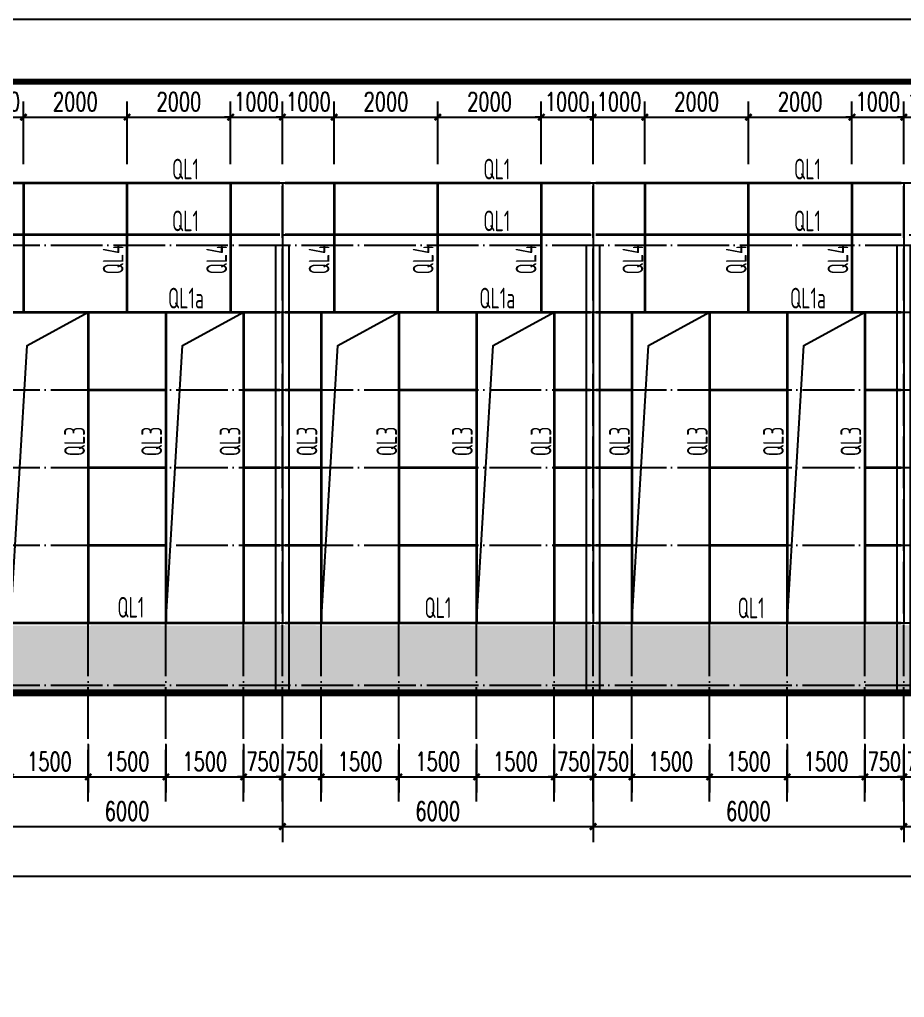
# Model space of a CAD drawing. Extents: x 14207793 to 14719554, y -1675802 to -1228715.
# Drawn here: x 14242298 to 14259388, y -1495380 to -1476490 of the extents above; entities that cross this region are included whole.
import ezdxf

# ---------------------------------------------------------------- set-up
doc = ezdxf.new("R2010")
doc.units = 0
doc.header["$LTSCALE"] = 500
doc.header["$MEASUREMENT"] = 0
doc.linetypes.add('DOTE', pattern=[2.42, 2, -0.2, 0.02, -0.2])
doc.layers.get('0').update_dxf_attribs({"linetype": 'CONTINUOUS'})
doc.layers.get('DEFPOINTS').update_dxf_attribs({"color": 140, "linetype": 'CONTINUOUS'})
for name, color, linetype in [('AXIS', 3, 'CONTINUOUS'), ('DOTE', 8, 'DOTE'), ('LAYER1', 150, 'CONTINUOUS'), ('PUB_DIM', 3, 'CONTINUOUS'), ('PUB_TITLE', 4, 'CONTINUOUS')]:
    doc.layers.add(name, color=color, linetype=linetype)
doc.styles.add('_TCH_DIM_T3', font='SIMPLEX', dxfattribs={"width": 0.705882, "bigfont": 'GBCBIG'})
doc.styles.add('TSSD_REIN', font='Tssdeng.shx', dxfattribs={"width": 0.65, "bigfont": 'hztxt.shx'})
doc.dimstyles.new('_TCH_ARCH&&120', dxfattribs={"dimtxt": 357, "dimasz": 120, "dimexe": 300, "dimexo": 360, "dimgap": 120, "dimtad": 1, "dimdec": 0, "dimzin": 0, "dimdsep": 46, "dimtxsty": '_TCH_DIM_T3', "dimblk": 'ARCHTICK', "dimcen": 0.09, "dimclrt": 7, "dimazin": 2, "dimtfac": 1, "dimtdec": 0, "dimtix": 1, "dimtmove": 2, "dimatfit": 3, "dimfxl": 0, "dimtolj": 1, "dimtzin": 0, "dimarcsym": 0})

# ---------------------------------------------------------------- blocks, each defined once
blk = doc.blocks.new('_ArchTick')
at = {"color": 0, "linetype": 'ByBlock', "const_width": 0.4}
blk.add_lwpolyline([(-0.5, -0.5), (0.5, 0.5)], dxfattribs=at)
blk = doc.blocks.new('*D222')
at = {"layer": 'AXIS', "color": 0, "lineweight": -2}
for p, q in [((14241375, -1491160), (14241375, -1492380)), ((14247375, -1491160), (14247375, -1492380)), ((14241375, -1492080), (14247375, -1492080))]:
    blk.add_line(p, q, dxfattribs=at)
at = {"layer": 'DEFPOINTS', "color": 0}
for p in [(14241375, -1490800), (14247375, -1490800), (14247375, -1492080)]:
    blk.add_point(p, dxfattribs=at)
at = {"layer": 'AXIS', "color": 0, "lineweight": -2, "xscale": 120, "yscale": 120, "zscale": 120, "rotation": 180}
blk.add_blockref('_ArchTick', (14241375, -1492080), dxfattribs=at)
at = {"layer": 'AXIS', "color": 0, "lineweight": -2, "xscale": 120, "yscale": 120, "zscale": 120}
blk.add_blockref('_ArchTick', (14247375, -1492080), dxfattribs=at)
at = {"layer": 'AXIS', "color": 7, "insert": (14244375, -1491782), "char_height": 357, "attachment_point": 5, "style": '_TCH_DIM_T3'}
blk.add_mtext('\\A1;6000', dxfattribs=at)
blk = doc.blocks.new('*D223')
at = {"layer": 'AXIS', "color": 0, "lineweight": -2}
for p, q in [((14247375, -1491160), (14247375, -1492380)), ((14253375, -1491160), (14253375, -1492380)), ((14247375, -1492080), (14253375, -1492080))]:
    blk.add_line(p, q, dxfattribs=at)
at = {"layer": 'DEFPOINTS', "color": 0}
for p in [(14247375, -1490800), (14253375, -1490800), (14253375, -1492080)]:
    blk.add_point(p, dxfattribs=at)
at = {"layer": 'AXIS', "color": 0, "lineweight": -2, "xscale": 120, "yscale": 120, "zscale": 120, "rotation": 180}
blk.add_blockref('_ArchTick', (14247375, -1492080), dxfattribs=at)
at = {"layer": 'AXIS', "color": 0, "lineweight": -2, "xscale": 120, "yscale": 120, "zscale": 120}
blk.add_blockref('_ArchTick', (14253375, -1492080), dxfattribs=at)
at = {"layer": 'AXIS', "color": 7, "insert": (14250375, -1491782), "char_height": 357, "attachment_point": 5, "style": '_TCH_DIM_T3'}
blk.add_mtext('\\A1;6000', dxfattribs=at)
blk = doc.blocks.new('*D224')
at = {"layer": 'AXIS', "color": 0, "lineweight": -2}
for p, q in [((14253375, -1491160), (14253375, -1492380)), ((14259375, -1491160), (14259375, -1492380)), ((14253375, -1492080), (14259375, -1492080))]:
    blk.add_line(p, q, dxfattribs=at)
at = {"layer": 'DEFPOINTS', "color": 0}
for p in [(14253375, -1490800), (14259375, -1490800), (14259375, -1492080)]:
    blk.add_point(p, dxfattribs=at)
at = {"layer": 'AXIS', "color": 0, "lineweight": -2, "xscale": 120, "yscale": 120, "zscale": 120, "rotation": 180}
blk.add_blockref('_ArchTick', (14253375, -1492080), dxfattribs=at)
at = {"layer": 'AXIS', "color": 0, "lineweight": -2, "xscale": 120, "yscale": 120, "zscale": 120}
blk.add_blockref('_ArchTick', (14259375, -1492080), dxfattribs=at)
at = {"layer": 'AXIS', "color": 7, "insert": (14256375, -1491782), "char_height": 357, "attachment_point": 5, "style": '_TCH_DIM_T3'}
blk.add_mtext('\\A1;6000', dxfattribs=at)
blk = doc.blocks.new('*D225')
at = {"layer": 'AXIS', "color": 0, "lineweight": -2}
for p, q in [((14259375, -1491160), (14259375, -1492380)), ((14265375, -1491160), (14265375, -1492380)), ((14259375, -1492080), (14265375, -1492080))]:
    blk.add_line(p, q, dxfattribs=at)
at = {"layer": 'DEFPOINTS', "color": 0}
for p in [(14259375, -1490800), (14265375, -1490800), (14265375, -1492080)]:
    blk.add_point(p, dxfattribs=at)
at = {"layer": 'AXIS', "color": 0, "lineweight": -2, "xscale": 120, "yscale": 120, "zscale": 120, "rotation": 180}
blk.add_blockref('_ArchTick', (14259375, -1492080), dxfattribs=at)
at = {"layer": 'AXIS', "color": 0, "lineweight": -2, "xscale": 120, "yscale": 120, "zscale": 120}
blk.add_blockref('_ArchTick', (14265375, -1492080), dxfattribs=at)
at = {"layer": 'AXIS', "color": 7, "insert": (14262375, -1491782), "char_height": 357, "attachment_point": 5, "style": '_TCH_DIM_T3'}
blk.add_mtext('\\A1;6000', dxfattribs=at)
blk = doc.blocks.new('*D236')
at = {"layer": 'AXIS', "color": 0, "lineweight": -2}
for p, q in [((14217375, -1491907), (14217375, -1493340)), ((14327775, -1491960), (14327775, -1493340)), ((14217375, -1493040), (14327775, -1493040))]:
    blk.add_line(p, q, dxfattribs=at)
at = {"layer": 'DEFPOINTS', "color": 0}
for p in [(14217375, -1491547), (14327775, -1491600), (14327775, -1493040)]:
    blk.add_point(p, dxfattribs=at)
at = {"layer": 'AXIS', "color": 0, "lineweight": -2, "xscale": 120, "yscale": 120, "zscale": 120, "rotation": 180}
blk.add_blockref('_ArchTick', (14217375, -1493040), dxfattribs=at)
at = {"layer": 'AXIS', "color": 0, "lineweight": -2, "xscale": 120, "yscale": 120, "zscale": 120}
blk.add_blockref('_ArchTick', (14327775, -1493040), dxfattribs=at)
at = {"layer": 'AXIS', "color": 7, "insert": (14272575, -1492742), "char_height": 357, "attachment_point": 5, "style": '_TCH_DIM_T3'}
blk.add_mtext('\\A1;110400', dxfattribs=at)
blk = doc.blocks.new('*D256')
at = {"layer": 'AXIS', "color": 0, "lineweight": -2}
for p, q in [((14242125, -1490258), (14242125, -1491421)), ((14243625, -1490491), (14243625, -1491421)), ((14242125, -1491121), (14243625, -1491121))]:
    blk.add_line(p, q, dxfattribs=at)
at = {"layer": 'DEFPOINTS', "color": 0}
for p in [(14242125, -1489898), (14243625, -1490131), (14243625, -1491121)]:
    blk.add_point(p, dxfattribs=at)
at = {"layer": 'AXIS', "color": 0, "lineweight": -2, "xscale": 120, "yscale": 120, "zscale": 120, "rotation": 180}
blk.add_blockref('_ArchTick', (14242125, -1491121), dxfattribs=at)
at = {"layer": 'AXIS', "color": 0, "lineweight": -2, "xscale": 120, "yscale": 120, "zscale": 120}
blk.add_blockref('_ArchTick', (14243625, -1491121), dxfattribs=at)
at = {"layer": 'AXIS', "color": 7, "insert": (14242875, -1490822), "char_height": 357, "attachment_point": 5, "style": '_TCH_DIM_T3'}
blk.add_mtext('\\A1;1500', dxfattribs=at)
blk = doc.blocks.new('*D257')
at = {"layer": 'AXIS', "color": 0, "lineweight": -2}
for p, q in [((14243625, -1490491), (14243625, -1491421)), ((14245125, -1490491), (14245125, -1491421)), ((14243625, -1491121), (14245125, -1491121))]:
    blk.add_line(p, q, dxfattribs=at)
at = {"layer": 'DEFPOINTS', "color": 0}
for p in [(14243625, -1490131), (14245125, -1490131), (14245125, -1491121)]:
    blk.add_point(p, dxfattribs=at)
at = {"layer": 'AXIS', "color": 0, "lineweight": -2, "xscale": 120, "yscale": 120, "zscale": 120, "rotation": 180}
blk.add_blockref('_ArchTick', (14243625, -1491121), dxfattribs=at)
at = {"layer": 'AXIS', "color": 0, "lineweight": -2, "xscale": 120, "yscale": 120, "zscale": 120}
blk.add_blockref('_ArchTick', (14245125, -1491121), dxfattribs=at)
at = {"layer": 'AXIS', "color": 7, "insert": (14244375, -1490822), "char_height": 357, "attachment_point": 5, "style": '_TCH_DIM_T3'}
blk.add_mtext('\\A1;1500', dxfattribs=at)
blk = doc.blocks.new('*D258')
at = {"layer": 'AXIS', "color": 0, "lineweight": -2}
for p, q in [((14245125, -1490491), (14245125, -1491421)), ((14246625, -1490491), (14246625, -1491421)), ((14245125, -1491121), (14246625, -1491121))]:
    blk.add_line(p, q, dxfattribs=at)
at = {"layer": 'DEFPOINTS', "color": 0}
for p in [(14245125, -1490131), (14246625, -1490131), (14246625, -1491121)]:
    blk.add_point(p, dxfattribs=at)
at = {"layer": 'AXIS', "color": 0, "lineweight": -2, "xscale": 120, "yscale": 120, "zscale": 120, "rotation": 180}
blk.add_blockref('_ArchTick', (14245125, -1491121), dxfattribs=at)
at = {"layer": 'AXIS', "color": 0, "lineweight": -2, "xscale": 120, "yscale": 120, "zscale": 120}
blk.add_blockref('_ArchTick', (14246625, -1491121), dxfattribs=at)
at = {"layer": 'AXIS', "color": 7, "insert": (14245875, -1490822), "char_height": 357, "attachment_point": 5, "style": '_TCH_DIM_T3'}
blk.add_mtext('\\A1;1500', dxfattribs=at)
blk = doc.blocks.new('*D259')
at = {"layer": 'AXIS', "color": 0, "lineweight": -2}
for p, q in [((14246625, -1490491), (14246625, -1491421)), ((14247375, -1490491), (14247375, -1491421)), ((14246625, -1491121), (14246505, -1491121)), ((14246625, -1491121), (14247375, -1491121)), ((14247375, -1491121), (14247495, -1491121))]:
    blk.add_line(p, q, dxfattribs=at)
at = {"layer": 'DEFPOINTS', "color": 0}
for p in [(14246625, -1490131), (14247375, -1490131), (14247375, -1491121)]:
    blk.add_point(p, dxfattribs=at)
at = {"layer": 'AXIS', "color": 0, "lineweight": -2, "xscale": 120, "yscale": 120, "zscale": 120}
blk.add_blockref('_ArchTick', (14246625, -1491121), dxfattribs=at)
at = {"layer": 'AXIS', "color": 0, "lineweight": -2, "xscale": 120, "yscale": 120, "zscale": 120, "rotation": 180}
blk.add_blockref('_ArchTick', (14247375, -1491121), dxfattribs=at)
at = {"layer": 'AXIS', "color": 7, "insert": (14247000, -1490822), "char_height": 357, "attachment_point": 5, "style": '_TCH_DIM_T3'}
blk.add_mtext('\\A1;750', dxfattribs=at)
blk = doc.blocks.new('*D260')
at = {"layer": 'AXIS', "color": 0, "lineweight": -2}
for p, q in [((14247375, -1490491), (14247375, -1491421)), ((14248125, -1490491), (14248125, -1491421)), ((14247375, -1491121), (14247255, -1491121)), ((14247375, -1491121), (14248125, -1491121)), ((14248125, -1491121), (14248245, -1491121))]:
    blk.add_line(p, q, dxfattribs=at)
at = {"layer": 'DEFPOINTS', "color": 0}
for p in [(14247375, -1490131), (14248125, -1490131), (14248125, -1491121)]:
    blk.add_point(p, dxfattribs=at)
at = {"layer": 'AXIS', "color": 0, "lineweight": -2, "xscale": 120, "yscale": 120, "zscale": 120}
blk.add_blockref('_ArchTick', (14247375, -1491121), dxfattribs=at)
at = {"layer": 'AXIS', "color": 0, "lineweight": -2, "xscale": 120, "yscale": 120, "zscale": 120, "rotation": 180}
blk.add_blockref('_ArchTick', (14248125, -1491121), dxfattribs=at)
at = {"layer": 'AXIS', "color": 7, "insert": (14247750, -1490822), "char_height": 357, "attachment_point": 5, "style": '_TCH_DIM_T3'}
blk.add_mtext('\\A1;750', dxfattribs=at)
blk = doc.blocks.new('*D261')
at = {"layer": 'AXIS', "color": 0, "lineweight": -2}
for p, q in [((14248125, -1490491), (14248125, -1491421)), ((14249625, -1490491), (14249625, -1491421)), ((14248125, -1491121), (14249625, -1491121))]:
    blk.add_line(p, q, dxfattribs=at)
at = {"layer": 'DEFPOINTS', "color": 0}
for p in [(14248125, -1490131), (14249625, -1490131), (14249625, -1491121)]:
    blk.add_point(p, dxfattribs=at)
at = {"layer": 'AXIS', "color": 0, "lineweight": -2, "xscale": 120, "yscale": 120, "zscale": 120, "rotation": 180}
blk.add_blockref('_ArchTick', (14248125, -1491121), dxfattribs=at)
at = {"layer": 'AXIS', "color": 0, "lineweight": -2, "xscale": 120, "yscale": 120, "zscale": 120}
blk.add_blockref('_ArchTick', (14249625, -1491121), dxfattribs=at)
at = {"layer": 'AXIS', "color": 7, "insert": (14248875, -1490822), "char_height": 357, "attachment_point": 5, "style": '_TCH_DIM_T3'}
blk.add_mtext('\\A1;1500', dxfattribs=at)
blk = doc.blocks.new('*D262')
at = {"layer": 'AXIS', "color": 0, "lineweight": -2}
for p, q in [((14249625, -1490491), (14249625, -1491421)), ((14251125, -1490491), (14251125, -1491421)), ((14249625, -1491121), (14251125, -1491121))]:
    blk.add_line(p, q, dxfattribs=at)
at = {"layer": 'DEFPOINTS', "color": 0}
for p in [(14249625, -1490131), (14251125, -1490131), (14251125, -1491121)]:
    blk.add_point(p, dxfattribs=at)
at = {"layer": 'AXIS', "color": 0, "lineweight": -2, "xscale": 120, "yscale": 120, "zscale": 120, "rotation": 180}
blk.add_blockref('_ArchTick', (14249625, -1491121), dxfattribs=at)
at = {"layer": 'AXIS', "color": 0, "lineweight": -2, "xscale": 120, "yscale": 120, "zscale": 120}
blk.add_blockref('_ArchTick', (14251125, -1491121), dxfattribs=at)
at = {"layer": 'AXIS', "color": 7, "insert": (14250375, -1490822), "char_height": 357, "attachment_point": 5, "style": '_TCH_DIM_T3'}
blk.add_mtext('\\A1;1500', dxfattribs=at)
blk = doc.blocks.new('*D263')
at = {"layer": 'AXIS', "color": 0, "lineweight": -2}
for p, q in [((14251125, -1490491), (14251125, -1491421)), ((14252625, -1490491), (14252625, -1491421)), ((14251125, -1491121), (14252625, -1491121))]:
    blk.add_line(p, q, dxfattribs=at)
at = {"layer": 'DEFPOINTS', "color": 0}
for p in [(14251125, -1490131), (14252625, -1490131), (14252625, -1491121)]:
    blk.add_point(p, dxfattribs=at)
at = {"layer": 'AXIS', "color": 0, "lineweight": -2, "xscale": 120, "yscale": 120, "zscale": 120, "rotation": 180}
blk.add_blockref('_ArchTick', (14251125, -1491121), dxfattribs=at)
at = {"layer": 'AXIS', "color": 0, "lineweight": -2, "xscale": 120, "yscale": 120, "zscale": 120}
blk.add_blockref('_ArchTick', (14252625, -1491121), dxfattribs=at)
at = {"layer": 'AXIS', "color": 7, "insert": (14251875, -1490822), "char_height": 357, "attachment_point": 5, "style": '_TCH_DIM_T3'}
blk.add_mtext('\\A1;1500', dxfattribs=at)
blk = doc.blocks.new('*D264')
at = {"layer": 'AXIS', "color": 0, "lineweight": -2}
for p, q in [((14252625, -1490491), (14252625, -1491421)), ((14253375, -1490491), (14253375, -1491421)), ((14252625, -1491121), (14252505, -1491121)), ((14252625, -1491121), (14253375, -1491121)), ((14253375, -1491121), (14253495, -1491121))]:
    blk.add_line(p, q, dxfattribs=at)
at = {"layer": 'DEFPOINTS', "color": 0}
for p in [(14252625, -1490131), (14253375, -1490131), (14253375, -1491121)]:
    blk.add_point(p, dxfattribs=at)
at = {"layer": 'AXIS', "color": 0, "lineweight": -2, "xscale": 120, "yscale": 120, "zscale": 120}
blk.add_blockref('_ArchTick', (14252625, -1491121), dxfattribs=at)
at = {"layer": 'AXIS', "color": 0, "lineweight": -2, "xscale": 120, "yscale": 120, "zscale": 120, "rotation": 180}
blk.add_blockref('_ArchTick', (14253375, -1491121), dxfattribs=at)
at = {"layer": 'AXIS', "color": 7, "insert": (14253000, -1490822), "char_height": 357, "attachment_point": 5, "style": '_TCH_DIM_T3'}
blk.add_mtext('\\A1;750', dxfattribs=at)
blk = doc.blocks.new('*D265')
at = {"layer": 'AXIS', "color": 0, "lineweight": -2}
for p, q in [((14253375, -1490491), (14253375, -1491421)), ((14254125, -1490491), (14254125, -1491421)), ((14253375, -1491121), (14253255, -1491121)), ((14253375, -1491121), (14254125, -1491121)), ((14254125, -1491121), (14254245, -1491121))]:
    blk.add_line(p, q, dxfattribs=at)
at = {"layer": 'DEFPOINTS', "color": 0}
for p in [(14253375, -1490131), (14254125, -1490131), (14254125, -1491121)]:
    blk.add_point(p, dxfattribs=at)
at = {"layer": 'AXIS', "color": 0, "lineweight": -2, "xscale": 120, "yscale": 120, "zscale": 120}
blk.add_blockref('_ArchTick', (14253375, -1491121), dxfattribs=at)
at = {"layer": 'AXIS', "color": 0, "lineweight": -2, "xscale": 120, "yscale": 120, "zscale": 120, "rotation": 180}
blk.add_blockref('_ArchTick', (14254125, -1491121), dxfattribs=at)
at = {"layer": 'AXIS', "color": 7, "insert": (14253750, -1490822), "char_height": 357, "attachment_point": 5, "style": '_TCH_DIM_T3'}
blk.add_mtext('\\A1;750', dxfattribs=at)
blk = doc.blocks.new('*D266')
at = {"layer": 'AXIS', "color": 0, "lineweight": -2}
for p, q in [((14254125, -1490491), (14254125, -1491421)), ((14255625, -1490491), (14255625, -1491421)), ((14254125, -1491121), (14255625, -1491121))]:
    blk.add_line(p, q, dxfattribs=at)
at = {"layer": 'DEFPOINTS', "color": 0}
for p in [(14254125, -1490131), (14255625, -1490131), (14255625, -1491121)]:
    blk.add_point(p, dxfattribs=at)
at = {"layer": 'AXIS', "color": 0, "lineweight": -2, "xscale": 120, "yscale": 120, "zscale": 120, "rotation": 180}
blk.add_blockref('_ArchTick', (14254125, -1491121), dxfattribs=at)
at = {"layer": 'AXIS', "color": 0, "lineweight": -2, "xscale": 120, "yscale": 120, "zscale": 120}
blk.add_blockref('_ArchTick', (14255625, -1491121), dxfattribs=at)
at = {"layer": 'AXIS', "color": 7, "insert": (14254875, -1490822), "char_height": 357, "attachment_point": 5, "style": '_TCH_DIM_T3'}
blk.add_mtext('\\A1;1500', dxfattribs=at)
blk = doc.blocks.new('*D267')
at = {"layer": 'AXIS', "color": 0, "lineweight": -2}
for p, q in [((14255625, -1490491), (14255625, -1491421)), ((14257125, -1490491), (14257125, -1491421)), ((14255625, -1491121), (14257125, -1491121))]:
    blk.add_line(p, q, dxfattribs=at)
at = {"layer": 'DEFPOINTS', "color": 0}
for p in [(14255625, -1490131), (14257125, -1490131), (14257125, -1491121)]:
    blk.add_point(p, dxfattribs=at)
at = {"layer": 'AXIS', "color": 0, "lineweight": -2, "xscale": 120, "yscale": 120, "zscale": 120, "rotation": 180}
blk.add_blockref('_ArchTick', (14255625, -1491121), dxfattribs=at)
at = {"layer": 'AXIS', "color": 0, "lineweight": -2, "xscale": 120, "yscale": 120, "zscale": 120}
blk.add_blockref('_ArchTick', (14257125, -1491121), dxfattribs=at)
at = {"layer": 'AXIS', "color": 7, "insert": (14256375, -1490822), "char_height": 357, "attachment_point": 5, "style": '_TCH_DIM_T3'}
blk.add_mtext('\\A1;1500', dxfattribs=at)
blk = doc.blocks.new('*D268')
at = {"layer": 'AXIS', "color": 0, "lineweight": -2}
for p, q in [((14257125, -1490491), (14257125, -1491421)), ((14258625, -1490491), (14258625, -1491421)), ((14257125, -1491121), (14258625, -1491121))]:
    blk.add_line(p, q, dxfattribs=at)
at = {"layer": 'DEFPOINTS', "color": 0}
for p in [(14257125, -1490131), (14258625, -1490131), (14258625, -1491121)]:
    blk.add_point(p, dxfattribs=at)
at = {"layer": 'AXIS', "color": 0, "lineweight": -2, "xscale": 120, "yscale": 120, "zscale": 120, "rotation": 180}
blk.add_blockref('_ArchTick', (14257125, -1491121), dxfattribs=at)
at = {"layer": 'AXIS', "color": 0, "lineweight": -2, "xscale": 120, "yscale": 120, "zscale": 120}
blk.add_blockref('_ArchTick', (14258625, -1491121), dxfattribs=at)
at = {"layer": 'AXIS', "color": 7, "insert": (14257875, -1490822), "char_height": 357, "attachment_point": 5, "style": '_TCH_DIM_T3'}
blk.add_mtext('\\A1;1500', dxfattribs=at)
blk = doc.blocks.new('*D269')
at = {"layer": 'AXIS', "color": 0, "lineweight": -2}
for p, q in [((14258625, -1490491), (14258625, -1491421)), ((14259375, -1490491), (14259375, -1491421)), ((14258625, -1491121), (14258505, -1491121)), ((14258625, -1491121), (14259375, -1491121)), ((14259375, -1491121), (14259495, -1491121))]:
    blk.add_line(p, q, dxfattribs=at)
at = {"layer": 'DEFPOINTS', "color": 0}
for p in [(14258625, -1490131), (14259375, -1490131), (14259375, -1491121)]:
    blk.add_point(p, dxfattribs=at)
at = {"layer": 'AXIS', "color": 0, "lineweight": -2, "xscale": 120, "yscale": 120, "zscale": 120}
blk.add_blockref('_ArchTick', (14258625, -1491121), dxfattribs=at)
at = {"layer": 'AXIS', "color": 0, "lineweight": -2, "xscale": 120, "yscale": 120, "zscale": 120, "rotation": 180}
blk.add_blockref('_ArchTick', (14259375, -1491121), dxfattribs=at)
at = {"layer": 'AXIS', "color": 7, "insert": (14259000, -1490822), "char_height": 357, "attachment_point": 5, "style": '_TCH_DIM_T3'}
blk.add_mtext('\\A1;750', dxfattribs=at)
blk = doc.blocks.new('*D270')
at = {"layer": 'AXIS', "color": 0, "lineweight": -2}
for p, q in [((14259375, -1490491), (14259375, -1491421)), ((14260125, -1490491), (14260125, -1491421)), ((14259375, -1491121), (14259255, -1491121)), ((14259375, -1491121), (14260125, -1491121)), ((14260125, -1491121), (14260245, -1491121))]:
    blk.add_line(p, q, dxfattribs=at)
at = {"layer": 'DEFPOINTS', "color": 0}
for p in [(14259375, -1490131), (14260125, -1490131), (14260125, -1491121)]:
    blk.add_point(p, dxfattribs=at)
at = {"layer": 'AXIS', "color": 0, "lineweight": -2, "xscale": 120, "yscale": 120, "zscale": 120}
blk.add_blockref('_ArchTick', (14259375, -1491121), dxfattribs=at)
at = {"layer": 'AXIS', "color": 0, "lineweight": -2, "xscale": 120, "yscale": 120, "zscale": 120, "rotation": 180}
blk.add_blockref('_ArchTick', (14260125, -1491121), dxfattribs=at)
at = {"layer": 'AXIS', "color": 7, "insert": (14259750, -1490822), "char_height": 357, "attachment_point": 5, "style": '_TCH_DIM_T3'}
blk.add_mtext('\\A1;750', dxfattribs=at)
blk = doc.blocks.new('*D879')
at = {"layer": 'DEFPOINTS', "color": 0}
for p in [(14242375, -1478375), (14241375, -1479646), (14242375, -1479646)]:
    blk.add_point(p, dxfattribs=at)
at = {"layer": 'PUB_DIM', "color": 0, "lineweight": -2}
for p, q in [((14241375, -1479286), (14241375, -1478075)), ((14242375, -1479286), (14242375, -1478075)), ((14241375, -1478375), (14241255, -1478375)), ((14241375, -1478375), (14242375, -1478375)), ((14242375, -1478375), (14242495, -1478375))]:
    blk.add_line(p, q, dxfattribs=at)
at = {"layer": 'PUB_DIM', "color": 0, "lineweight": -2, "xscale": 120, "yscale": 120, "zscale": 120}
blk.add_blockref('_ArchTick', (14241375, -1478375), dxfattribs=at)
at = {"layer": 'PUB_DIM', "color": 0, "lineweight": -2, "xscale": 120, "yscale": 120, "zscale": 120, "rotation": 180}
blk.add_blockref('_ArchTick', (14242375, -1478375), dxfattribs=at)
at = {"layer": 'PUB_DIM', "color": 7, "insert": (14241875, -1478076), "char_height": 357, "attachment_point": 5, "style": '_TCH_DIM_T3'}
blk.add_mtext('\\A1;1000', dxfattribs=at)
blk = doc.blocks.new('*D880')
at = {"layer": 'DEFPOINTS', "color": 0}
for p in [(14244375, -1478375), (14242375, -1479646), (14244375, -1479646)]:
    blk.add_point(p, dxfattribs=at)
at = {"layer": 'PUB_DIM', "color": 0, "lineweight": -2}
for p, q in [((14242375, -1479286), (14242375, -1478075)), ((14244375, -1479286), (14244375, -1478075)), ((14242375, -1478375), (14244375, -1478375))]:
    blk.add_line(p, q, dxfattribs=at)
at = {"layer": 'PUB_DIM', "color": 0, "lineweight": -2, "xscale": 120, "yscale": 120, "zscale": 120, "rotation": 180}
blk.add_blockref('_ArchTick', (14242375, -1478375), dxfattribs=at)
at = {"layer": 'PUB_DIM', "color": 0, "lineweight": -2, "xscale": 120, "yscale": 120, "zscale": 120}
blk.add_blockref('_ArchTick', (14244375, -1478375), dxfattribs=at)
at = {"layer": 'PUB_DIM', "color": 7, "insert": (14243375, -1478076), "char_height": 357, "attachment_point": 5, "style": '_TCH_DIM_T3'}
blk.add_mtext('\\A1;2000', dxfattribs=at)
blk = doc.blocks.new('*D881')
at = {"layer": 'DEFPOINTS', "color": 0}
for p in [(14246375, -1478375), (14244375, -1479646), (14246375, -1479646)]:
    blk.add_point(p, dxfattribs=at)
at = {"layer": 'PUB_DIM', "color": 0, "lineweight": -2}
for p, q in [((14244375, -1479286), (14244375, -1478075)), ((14246375, -1479286), (14246375, -1478075)), ((14244375, -1478375), (14246375, -1478375))]:
    blk.add_line(p, q, dxfattribs=at)
at = {"layer": 'PUB_DIM', "color": 0, "lineweight": -2, "xscale": 120, "yscale": 120, "zscale": 120, "rotation": 180}
blk.add_blockref('_ArchTick', (14244375, -1478375), dxfattribs=at)
at = {"layer": 'PUB_DIM', "color": 0, "lineweight": -2, "xscale": 120, "yscale": 120, "zscale": 120}
blk.add_blockref('_ArchTick', (14246375, -1478375), dxfattribs=at)
at = {"layer": 'PUB_DIM', "color": 7, "insert": (14245375, -1478076), "char_height": 357, "attachment_point": 5, "style": '_TCH_DIM_T3'}
blk.add_mtext('\\A1;2000', dxfattribs=at)
blk = doc.blocks.new('*D882')
at = {"layer": 'DEFPOINTS', "color": 0}
for p in [(14247375, -1478375), (14246375, -1479645), (14247375, -1479645)]:
    blk.add_point(p, dxfattribs=at)
at = {"layer": 'PUB_DIM', "color": 0, "lineweight": -2}
for p, q in [((14246375, -1479285), (14246375, -1478075)), ((14247375, -1479285), (14247375, -1478075)), ((14246375, -1478375), (14246255, -1478375)), ((14246375, -1478375), (14247375, -1478375)), ((14247375, -1478375), (14247495, -1478375))]:
    blk.add_line(p, q, dxfattribs=at)
at = {"layer": 'PUB_DIM', "color": 0, "lineweight": -2, "xscale": 120, "yscale": 120, "zscale": 120}
blk.add_blockref('_ArchTick', (14246375, -1478375), dxfattribs=at)
at = {"layer": 'PUB_DIM', "color": 0, "lineweight": -2, "xscale": 120, "yscale": 120, "zscale": 120, "rotation": 180}
blk.add_blockref('_ArchTick', (14247375, -1478375), dxfattribs=at)
at = {"layer": 'PUB_DIM', "color": 7, "insert": (14246875, -1478076), "char_height": 357, "attachment_point": 5, "style": '_TCH_DIM_T3'}
blk.add_mtext('\\A1;1000', dxfattribs=at)
blk = doc.blocks.new('*D883')
at = {"layer": 'DEFPOINTS', "color": 0}
for p in [(14248375, -1478375), (14247375, -1479645), (14248375, -1479645)]:
    blk.add_point(p, dxfattribs=at)
at = {"layer": 'PUB_DIM', "color": 0, "lineweight": -2}
for p, q in [((14247375, -1479285), (14247375, -1478075)), ((14248375, -1479285), (14248375, -1478075)), ((14247375, -1478375), (14247255, -1478375)), ((14247375, -1478375), (14248375, -1478375)), ((14248375, -1478375), (14248495, -1478375))]:
    blk.add_line(p, q, dxfattribs=at)
at = {"layer": 'PUB_DIM', "color": 0, "lineweight": -2, "xscale": 120, "yscale": 120, "zscale": 120}
blk.add_blockref('_ArchTick', (14247375, -1478375), dxfattribs=at)
at = {"layer": 'PUB_DIM', "color": 0, "lineweight": -2, "xscale": 120, "yscale": 120, "zscale": 120, "rotation": 180}
blk.add_blockref('_ArchTick', (14248375, -1478375), dxfattribs=at)
at = {"layer": 'PUB_DIM', "color": 7, "insert": (14247875, -1478076), "char_height": 357, "attachment_point": 5, "style": '_TCH_DIM_T3'}
blk.add_mtext('\\A1;1000', dxfattribs=at)
blk = doc.blocks.new('*D884')
at = {"layer": 'DEFPOINTS', "color": 0}
for p in [(14250375, -1478375), (14248375, -1479646), (14250375, -1479646)]:
    blk.add_point(p, dxfattribs=at)
at = {"layer": 'PUB_DIM', "color": 0, "lineweight": -2}
for p, q in [((14248375, -1479286), (14248375, -1478075)), ((14250375, -1479286), (14250375, -1478075)), ((14248375, -1478375), (14250375, -1478375))]:
    blk.add_line(p, q, dxfattribs=at)
at = {"layer": 'PUB_DIM', "color": 0, "lineweight": -2, "xscale": 120, "yscale": 120, "zscale": 120, "rotation": 180}
blk.add_blockref('_ArchTick', (14248375, -1478375), dxfattribs=at)
at = {"layer": 'PUB_DIM', "color": 0, "lineweight": -2, "xscale": 120, "yscale": 120, "zscale": 120}
blk.add_blockref('_ArchTick', (14250375, -1478375), dxfattribs=at)
at = {"layer": 'PUB_DIM', "color": 7, "insert": (14249375, -1478076), "char_height": 357, "attachment_point": 5, "style": '_TCH_DIM_T3'}
blk.add_mtext('\\A1;2000', dxfattribs=at)
blk = doc.blocks.new('*D885')
at = {"layer": 'DEFPOINTS', "color": 0}
for p in [(14252375, -1478375), (14250375, -1479646), (14252375, -1479646)]:
    blk.add_point(p, dxfattribs=at)
at = {"layer": 'PUB_DIM', "color": 0, "lineweight": -2}
for p, q in [((14250375, -1479286), (14250375, -1478075)), ((14252375, -1479286), (14252375, -1478075)), ((14250375, -1478375), (14252375, -1478375))]:
    blk.add_line(p, q, dxfattribs=at)
at = {"layer": 'PUB_DIM', "color": 0, "lineweight": -2, "xscale": 120, "yscale": 120, "zscale": 120, "rotation": 180}
blk.add_blockref('_ArchTick', (14250375, -1478375), dxfattribs=at)
at = {"layer": 'PUB_DIM', "color": 0, "lineweight": -2, "xscale": 120, "yscale": 120, "zscale": 120}
blk.add_blockref('_ArchTick', (14252375, -1478375), dxfattribs=at)
at = {"layer": 'PUB_DIM', "color": 7, "insert": (14251375, -1478076), "char_height": 357, "attachment_point": 5, "style": '_TCH_DIM_T3'}
blk.add_mtext('\\A1;2000', dxfattribs=at)
blk = doc.blocks.new('*D886')
at = {"layer": 'DEFPOINTS', "color": 0}
for p in [(14253375, -1478375), (14252375, -1479646), (14253375, -1479646)]:
    blk.add_point(p, dxfattribs=at)
at = {"layer": 'PUB_DIM', "color": 0, "lineweight": -2}
for p, q in [((14252375, -1479286), (14252375, -1478075)), ((14253375, -1479286), (14253375, -1478075)), ((14252375, -1478375), (14252255, -1478375)), ((14252375, -1478375), (14253375, -1478375)), ((14253375, -1478375), (14253495, -1478375))]:
    blk.add_line(p, q, dxfattribs=at)
at = {"layer": 'PUB_DIM', "color": 0, "lineweight": -2, "xscale": 120, "yscale": 120, "zscale": 120}
blk.add_blockref('_ArchTick', (14252375, -1478375), dxfattribs=at)
at = {"layer": 'PUB_DIM', "color": 0, "lineweight": -2, "xscale": 120, "yscale": 120, "zscale": 120, "rotation": 180}
blk.add_blockref('_ArchTick', (14253375, -1478375), dxfattribs=at)
at = {"layer": 'PUB_DIM', "color": 7, "insert": (14252875, -1478076), "char_height": 357, "attachment_point": 5, "style": '_TCH_DIM_T3'}
blk.add_mtext('\\A1;1000', dxfattribs=at)
blk = doc.blocks.new('*D887')
at = {"layer": 'DEFPOINTS', "color": 0}
for p in [(14254375, -1478375), (14253375, -1479646), (14254375, -1479646)]:
    blk.add_point(p, dxfattribs=at)
at = {"layer": 'PUB_DIM', "color": 0, "lineweight": -2}
for p, q in [((14253375, -1479286), (14253375, -1478075)), ((14254375, -1479286), (14254375, -1478075)), ((14253375, -1478375), (14253255, -1478375)), ((14253375, -1478375), (14254375, -1478375)), ((14254375, -1478375), (14254495, -1478375))]:
    blk.add_line(p, q, dxfattribs=at)
at = {"layer": 'PUB_DIM', "color": 0, "lineweight": -2, "xscale": 120, "yscale": 120, "zscale": 120}
blk.add_blockref('_ArchTick', (14253375, -1478375), dxfattribs=at)
at = {"layer": 'PUB_DIM', "color": 0, "lineweight": -2, "xscale": 120, "yscale": 120, "zscale": 120, "rotation": 180}
blk.add_blockref('_ArchTick', (14254375, -1478375), dxfattribs=at)
at = {"layer": 'PUB_DIM', "color": 7, "insert": (14253875, -1478076), "char_height": 357, "attachment_point": 5, "style": '_TCH_DIM_T3'}
blk.add_mtext('\\A1;1000', dxfattribs=at)
blk = doc.blocks.new('*D888')
at = {"layer": 'DEFPOINTS', "color": 0}
for p in [(14256375, -1478375), (14254375, -1479646), (14256375, -1479646)]:
    blk.add_point(p, dxfattribs=at)
at = {"layer": 'PUB_DIM', "color": 0, "lineweight": -2}
for p, q in [((14254375, -1479286), (14254375, -1478075)), ((14256375, -1479286), (14256375, -1478075)), ((14254375, -1478375), (14256375, -1478375))]:
    blk.add_line(p, q, dxfattribs=at)
at = {"layer": 'PUB_DIM', "color": 0, "lineweight": -2, "xscale": 120, "yscale": 120, "zscale": 120, "rotation": 180}
blk.add_blockref('_ArchTick', (14254375, -1478375), dxfattribs=at)
at = {"layer": 'PUB_DIM', "color": 0, "lineweight": -2, "xscale": 120, "yscale": 120, "zscale": 120}
blk.add_blockref('_ArchTick', (14256375, -1478375), dxfattribs=at)
at = {"layer": 'PUB_DIM', "color": 7, "insert": (14255375, -1478076), "char_height": 357, "attachment_point": 5, "style": '_TCH_DIM_T3'}
blk.add_mtext('\\A1;2000', dxfattribs=at)
blk = doc.blocks.new('*D889')
at = {"layer": 'DEFPOINTS', "color": 0}
for p in [(14258375, -1478375), (14256375, -1479646), (14258375, -1479646)]:
    blk.add_point(p, dxfattribs=at)
at = {"layer": 'PUB_DIM', "color": 0, "lineweight": -2}
for p, q in [((14256375, -1479286), (14256375, -1478075)), ((14258375, -1479286), (14258375, -1478075)), ((14256375, -1478375), (14258375, -1478375))]:
    blk.add_line(p, q, dxfattribs=at)
at = {"layer": 'PUB_DIM', "color": 0, "lineweight": -2, "xscale": 120, "yscale": 120, "zscale": 120, "rotation": 180}
blk.add_blockref('_ArchTick', (14256375, -1478375), dxfattribs=at)
at = {"layer": 'PUB_DIM', "color": 0, "lineweight": -2, "xscale": 120, "yscale": 120, "zscale": 120}
blk.add_blockref('_ArchTick', (14258375, -1478375), dxfattribs=at)
at = {"layer": 'PUB_DIM', "color": 7, "insert": (14257375, -1478076), "char_height": 357, "attachment_point": 5, "style": '_TCH_DIM_T3'}
blk.add_mtext('\\A1;2000', dxfattribs=at)
blk = doc.blocks.new('*D890')
at = {"layer": 'DEFPOINTS', "color": 0}
for p in [(14259375, -1478375), (14258375, -1479645), (14259375, -1479645)]:
    blk.add_point(p, dxfattribs=at)
at = {"layer": 'PUB_DIM', "color": 0, "lineweight": -2}
for p, q in [((14258375, -1479285), (14258375, -1478075)), ((14259375, -1479285), (14259375, -1478075)), ((14258375, -1478375), (14258255, -1478375)), ((14258375, -1478375), (14259375, -1478375)), ((14259375, -1478375), (14259495, -1478375))]:
    blk.add_line(p, q, dxfattribs=at)
at = {"layer": 'PUB_DIM', "color": 0, "lineweight": -2, "xscale": 120, "yscale": 120, "zscale": 120}
blk.add_blockref('_ArchTick', (14258375, -1478375), dxfattribs=at)
at = {"layer": 'PUB_DIM', "color": 0, "lineweight": -2, "xscale": 120, "yscale": 120, "zscale": 120, "rotation": 180}
blk.add_blockref('_ArchTick', (14259375, -1478375), dxfattribs=at)
at = {"layer": 'PUB_DIM', "color": 7, "insert": (14258875, -1478076), "char_height": 357, "attachment_point": 5, "style": '_TCH_DIM_T3'}
blk.add_mtext('\\A1;1000', dxfattribs=at)
blk = doc.blocks.new('*D891')
at = {"layer": 'DEFPOINTS', "color": 0}
for p in [(14260375, -1478375), (14259375, -1479646), (14260375, -1479646)]:
    blk.add_point(p, dxfattribs=at)
at = {"layer": 'PUB_DIM', "color": 0, "lineweight": -2}
for p, q in [((14259375, -1479286), (14259375, -1478075)), ((14260375, -1479286), (14260375, -1478075)), ((14259375, -1478375), (14259255, -1478375)), ((14259375, -1478375), (14260375, -1478375)), ((14260375, -1478375), (14260495, -1478375))]:
    blk.add_line(p, q, dxfattribs=at)
at = {"layer": 'PUB_DIM', "color": 0, "lineweight": -2, "xscale": 120, "yscale": 120, "zscale": 120}
blk.add_blockref('_ArchTick', (14259375, -1478375), dxfattribs=at)
at = {"layer": 'PUB_DIM', "color": 0, "lineweight": -2, "xscale": 120, "yscale": 120, "zscale": 120, "rotation": 180}
blk.add_blockref('_ArchTick', (14260375, -1478375), dxfattribs=at)
at = {"layer": 'PUB_DIM', "color": 7, "insert": (14259875, -1478076), "char_height": 357, "attachment_point": 5, "style": '_TCH_DIM_T3'}
blk.add_mtext('\\A1;1000', dxfattribs=at)

msp = doc.modelspace()

# ---------------------------------------------------------------- hatches: boundary and pattern name
h = msp.add_hatch()
h.set_pattern_fill('AR-B816', color=146, scale=300)
h.set_pattern_definition([(0, (14098172.5, -1391979.55), (0, 363.9312), []), (90, (14098172.5, -1391979.55), (-363.9312, 363.9312), [363.9312, -363.9312])])
h.paths.add_polyline_path([(14227125.29, -1488145.5), (14225675.29, -1488145.5), (14225675.29, -1488195.5), (14224075.29, -1488195.5), (14222675.29, -1488185.36), (14222675.29, -1488195.5), (14221075.29, -1488195.5), (14219675.29, -1488177.55), (14219675.29, -1488195.5), (14218075.29, -1488195.5), (14217175.29, -1488145.5), (14217175.29, -1489495.5), (14226375.29, -1489495.5), (14226375.29, -1489345.5), (14227125.29, -1489345.5)])
h.paths.add_polyline_path([(14230125.29, -1488145.5), (14228625.29, -1488145.5), (14228625.29, -1489345.5), (14230125.29, -1489345.5)])
h.paths.add_polyline_path([(14266125.29, -1488145.5), (14264675.29, -1488145.5), (14264675.29, -1488195.5), (14263075.29, -1488195.5), (14261675.29, -1488193.04), (14261675.29, -1488195.5), (14260075.29, -1488195.5), (14258675.29, -1488192.75), (14258675.29, -1488195.5), (14257075.29, -1488195.5), (14255675.29, -1488192.38), (14255675.29, -1488195.5), (14254075.29, -1488195.5), (14252675.29, -1488191.9), (14252675.29, -1488195.5), (14251075.29, -1488195.5), (14249675.29, -1488191.24), (14249675.29, -1488195.5), (14248075.29, -1488195.5), (14246675.29, -1488190.3), (14246675.29, -1488195.5), (14245075.29, -1488195.5), (14243675.29, -1488188.8), (14243675.29, -1488195.5), (14242075.29, -1488195.5), (14240675.29, -1488186.1), (14240675.29, -1488195.5), (14239075.29, -1488195.5), (14237675.29, -1488179.77), (14237675.29, -1488195.5), (14236075.29, -1488195.5), (14234625.29, -1488145.5), (14234625.29, -1489345.5), (14235375.29, -1489345.5), (14235375.29, -1489495.5), (14265375.29, -1489495.5), (14265375.29, -1489345.5), (14266125.29, -1489345.5)])
h.paths.add_polyline_path([(14272125.29, -1488145.5), (14270625.29, -1488145.5), (14270625.29, -1489345.5), (14272125.29, -1489345.5)])

# ---------------------------------------------------------------- linework, layer by layer
for p, q in [((14217175.29, -1479645.5), (14327975.29, -1479645.5)), ((14234625.29, -1488145.5), (14266125.29, -1488145.5))]:
    msp.add_line(p, q)
for points in [[(14217175.29, -1489495.5), (14217175.29, -1479645.5), (14319575.29, -1479645.5), (14319575.29, -1489495.5)], [(14247375.29, -1479645.5), (14247375.29, -1488145.5)], [(14253375.29, -1479645.5), (14253375.29, -1488145.5)], [(14259375.29, -1479645.5), (14259375.29, -1488145.5)]]:
    msp.add_lwpolyline(points)
at = {"color": 3, "const_width": 50}
for points in [[(14241425.29, -1479645.5), (14247325.29, -1479645.5)], [(14242375.29, -1479645.5), (14242375.29, -1482145.5)], [(14244375.29, -1479645.5), (14244375.29, -1482145.5)], [(14246375.29, -1479645.5), (14246375.29, -1482145.5)], [(14247425.29, -1479645.5), (14253325.29, -1479645.5)], [(14248375.29, -1479645.5), (14248375.29, -1482145.5)], [(14250375.29, -1479645.5), (14250375.29, -1482145.5)], [(14252375.29, -1479645.5), (14252375.29, -1482145.5)], [(14253425.29, -1479645.5), (14259325.29, -1479645.5)], [(14254375.29, -1479645.5), (14254375.29, -1482145.5)], [(14256375.29, -1479645.5), (14256375.29, -1482145.5)], [(14258375.29, -1479645.5), (14258375.29, -1482145.5)], [(14241425.29, -1480645.5), (14247325.29, -1480645.5)], [(14247425.29, -1480645.5), (14253325.29, -1480645.5)], [(14253425.29, -1480645.5), (14259325.29, -1480645.5)], [(14241425.29, -1482145.5), (14247325.29, -1482145.5)], [(14243625.29, -1482145.5), (14243625.29, -1488145.5)], [(14245125.29, -1482145.5), (14245125.29, -1488145.5)], [(14246625.29, -1482145.5), (14246625.29, -1488145.5)], [(14247425.29, -1482145.5), (14253325.29, -1482145.5)], [(14248125.29, -1482145.5), (14248125.29, -1488145.5)], [(14249625.29, -1482145.5), (14249625.29, -1488145.5)], [(14251125.29, -1482145.5), (14251125.29, -1488145.5)], [(14252625.29, -1482145.5), (14252625.29, -1488145.5)], [(14253425.29, -1482145.5), (14259325.29, -1482145.5)], [(14254125.29, -1482145.5), (14254125.29, -1488145.5)], [(14255625.29, -1482145.5), (14255625.29, -1488145.5)], [(14257125.29, -1482145.5), (14257125.29, -1488145.5)], [(14258625.29, -1482145.5), (14258625.29, -1488145.5)], [(14243625.29, -1483645.5), (14245125.29, -1483645.5)], [(14246625.29, -1483645.5), (14247325.29, -1483645.5)], [(14247425.29, -1483645.5), (14248125.29, -1483645.5)], [(14249625.29, -1483645.5), (14251125.29, -1483645.5)], [(14252625.29, -1483645.5), (14253325.29, -1483645.5)], [(14253425.29, -1483645.5), (14254125.29, -1483645.5)], [(14255625.29, -1483645.5), (14257125.29, -1483645.5)], [(14258625.29, -1483645.5), (14259325.29, -1483645.5)], [(14243625.29, -1485145.5), (14245125.29, -1485145.5)], [(14246625.29, -1485145.5), (14247325.29, -1485145.5)], [(14247425.29, -1485145.5), (14248125.29, -1485145.5)], [(14249625.29, -1485145.5), (14251125.29, -1485145.5)], [(14252625.29, -1485145.5), (14253325.29, -1485145.5)], [(14253425.29, -1485145.5), (14254125.29, -1485145.5)], [(14255625.29, -1485145.5), (14257125.29, -1485145.5)], [(14258625.29, -1485145.5), (14259325.29, -1485145.5)], [(14243625.29, -1486645.5), (14245125.29, -1486645.5)], [(14246625.29, -1486645.5), (14247325.29, -1486645.5)], [(14247425.29, -1486645.5), (14248125.29, -1486645.5)], [(14249625.29, -1486645.5), (14251125.29, -1486645.5)], [(14252625.29, -1486645.5), (14253325.29, -1486645.5)], [(14253425.29, -1486645.5), (14254125.29, -1486645.5)], [(14255625.29, -1486645.5), (14257125.29, -1486645.5)], [(14258625.29, -1486645.5), (14259325.29, -1486645.5)], [(14241425.29, -1488145.5), (14247325.29, -1488145.5)], [(14247425.29, -1488145.5), (14253325.29, -1488145.5)], [(14253425.29, -1488145.5), (14259325.29, -1488145.5)]]:
    msp.add_lwpolyline(points, dxfattribs=at)
for points in [[(14247250.29, -1480845.5), (14247500.29, -1480845.5), (14247500.29, -1489495.5), (14247250.29, -1489495.5)], [(14253250.29, -1480845.5), (14253500.29, -1480845.5), (14253500.29, -1489495.5), (14253250.29, -1489495.5)], [(14259250.29, -1480845.5), (14259500.29, -1480845.5), (14259500.29, -1489495.5), (14259250.29, -1489495.5)]]:
    msp.add_lwpolyline(points, close=True)
at = {"color": 6}
for points in [[(14242125.29, -1488145.5), (14242445.15, -1482785.5), (14243625.29, -1482145.5)], [(14245125.29, -1488145.5), (14245445.15, -1482785.5), (14246625.29, -1482145.5)], [(14248125.29, -1488145.5), (14248445.15, -1482785.5), (14249625.29, -1482145.5)], [(14251125.29, -1488145.5), (14251445.15, -1482785.5), (14252625.29, -1482145.5)], [(14254125.29, -1488145.5), (14254445.15, -1482785.5), (14255625.29, -1482145.5)], [(14257125.29, -1488145.5), (14257445.15, -1482785.5), (14258625.29, -1482145.5)]]:
    msp.add_lwpolyline(points, dxfattribs=at)
at = {"const_width": 130}
msp.add_lwpolyline([(14329907.65, -1489495.5), (14214085.15, -1489495.5)], dxfattribs=at)
at = {"layer": 'DOTE'}
for p, q in [((14216281.78, -1479645.5), (14328335.29, -1479645.5)), ((14242375.29, -1482145.5), (14242375.29, -1479645.5)), ((14244375.29, -1482159.31), (14244375.29, -1479645.5)), ((14246375.29, -1482145.5), (14246375.29, -1479645.5)), ((14247375.29, -1491595.5), (14247375.29, -1479645.5)), ((14248375.29, -1482145.5), (14248375.29, -1479645.5)), ((14250375.29, -1482159.31), (14250375.29, -1479645.5)), ((14252375.29, -1482145.5), (14252375.29, -1479645.5)), ((14253375.29, -1491595.5), (14253375.29, -1479645.5)), ((14254375.29, -1482145.5), (14254375.29, -1479645.5)), ((14256375.29, -1482159.31), (14256375.29, -1479645.5)), ((14258375.29, -1482145.5), (14258375.29, -1479645.5)), ((14259375.29, -1491595.5), (14259375.29, -1479645.5)), ((14215921.78, -1480645.5), (14328338.52, -1480645.5)), ((14216281.78, -1480845.5), (14328335.29, -1480845.5)), ((14216281.78, -1482145.5), (14328335.29, -1482145.5)), ((14216281.78, -1482145.5), (14328335.29, -1482145.5)), ((14243625.29, -1491595.5), (14243625.29, -1482145.5)), ((14245125.29, -1491595.5), (14245125.29, -1482145.5)), ((14246625.29, -1491595.5), (14246625.29, -1482145.5)), ((14248125.29, -1491595.5), (14248125.29, -1482145.5)), ((14249625.29, -1491595.5), (14249625.29, -1482145.5)), ((14251125.29, -1491595.5), (14251125.29, -1482145.5)), ((14252625.29, -1491595.5), (14252625.29, -1482145.5)), ((14254125.29, -1491595.5), (14254125.29, -1482145.5)), ((14255625.29, -1491595.5), (14255625.29, -1482145.5)), ((14257125.29, -1491595.5), (14257125.29, -1482145.5)), ((14258625.29, -1491595.5), (14258625.29, -1482145.5)), ((14216281.78, -1483645.5), (14328335.29, -1483645.5)), ((14216281.78, -1485145.5), (14328335.29, -1485145.5)), ((14216281.78, -1486645.5), (14328335.29, -1486645.5)), ((14216281.78, -1488145.5), (14328335.29, -1488145.5)), ((14216281.78, -1489345.5), (14328335.29, -1489345.5))]:
    msp.add_line(p, q, dxfattribs=at)
at = {"layer": 'PUB_TITLE'}
msp.add_lwpolyline([(14350472.5, -1476490), (14207792.5, -1476490), (14207792.5, -1526890), (14350472.5, -1526890)], close=True, dxfattribs=at)
at = {"layer": 'PUB_TITLE', "const_width": 120}
msp.add_lwpolyline([(14349272.5, -1477690), (14210792.5, -1477690), (14210792.5, -1525690), (14349272.5, -1525690)], close=True, dxfattribs=at)

# ---------------------------------------------------------------- texts
at = {"layer": 'LAYER1', "color": 3, "style": 'TSSD_REIN', "width": 0.65}
for s, p in [('QL1', (14245242.96, -1479578.33)), ('QL1', (14251255.46, -1479578.33)), ('QL1', (14257255.46, -1479578.33)), ('QL1', (14245242.96, -1480578.33)), ('QL1', (14251255.46, -1480578.33)), ('QL1', (14257255.46, -1480578.33)), ('QL1a', (14245165.46, -1482070.83)), ('QL1a', (14251177.96, -1482070.83)), ('QL1a', (14257177.96, -1482070.83)), ('QL1', (14244187.96, -1488043.33)), ('QL1', (14250117.96, -1488050.83)), ('QL1', (14256167.96, -1488055.83))]:
    msp.add_text(s, height=400, dxfattribs=at).set_placement(p)
for s, p in [('QL4', (14244305.29, -1481412.5)), ('QL4', (14246305.29, -1481412.5)), ('QL4', (14248282.79, -1481412.5)), ('QL4', (14250292.79, -1481412.5)), ('QL4', (14252280.29, -1481412.5)), ('QL4', (14254342.79, -1481412.5)), ('QL4', (14256340.29, -1481412.5)), ('QL4', (14258302.79, -1481412.5)), ('QL3', (14243560.46, -1484925.33)), ('QL3', (14245050.46, -1484925.33)), ('QL3', (14246562.96, -1484925.33)), ('QL3', (14248047.96, -1484925.33)), ('QL3', (14249590.46, -1484925.33)), ('QL3', (14251050.46, -1484925.33)), ('QL3', (14252567.96, -1484925.33)), ('QL3', (14254085.46, -1484925.33)), ('QL3', (14255587.96, -1484925.33)), ('QL3', (14257057.96, -1484925.33)), ('QL3', (14258552.96, -1484925.33))]:
    msp.add_text(s, height=400, rotation=90, dxfattribs=at).set_placement(p)

# ---------------------------------------------------------------- dimensions: what is measured, and where the dimension line sits
at = {"layer": 'AXIS'}
for base, p1, p2, picture, middle in [((14243625.29, -1491121), (14242125.29, -1489898.5), (14243625.29, -1490131), '*D256', (14242875.29, -1490822.5)), ((14245125.29, -1491121), (14243625.29, -1490131), (14245125.29, -1490131), '*D257', (14244375.29, -1490822.5)), ((14246625.29, -1491121), (14245125.29, -1490131), (14246625.29, -1490131), '*D258', (14245875.29, -1490822.5)), ((14247375.29, -1491121), (14246625.29, -1490131), (14247375.29, -1490131), '*D259', (14247000.29, -1490822.5)), ((14248125.29, -1491121), (14247375.29, -1490131), (14248125.29, -1490131), '*D260', (14247750.29, -1490822.5)), ((14249625.29, -1491121), (14248125.29, -1490131), (14249625.29, -1490131), '*D261', (14248875.29, -1490822.5)), ((14251125.29, -1491121), (14249625.29, -1490131), (14251125.29, -1490131), '*D262', (14250375.29, -1490822.5)), ((14252625.29, -1491121), (14251125.29, -1490131), (14252625.29, -1490131), '*D263', (14251875.29, -1490822.5)), ((14253375.29, -1491121), (14252625.29, -1490131), (14253375.29, -1490131), '*D264', (14253000.29, -1490822.5)), ((14254125.29, -1491121), (14253375.29, -1490131), (14254125.29, -1490131), '*D265', (14253750.29, -1490822.5)), ((14255625.29, -1491121), (14254125.29, -1490131), (14255625.29, -1490131), '*D266', (14254875.29, -1490822.5)), ((14257125.29, -1491121), (14255625.29, -1490131), (14257125.29, -1490131), '*D267', (14256375.29, -1490822.5)), ((14258625.29, -1491121), (14257125.29, -1490131), (14258625.29, -1490131), '*D268', (14257875.29, -1490822.5)), ((14259375.29, -1491121), (14258625.29, -1490131), (14259375.29, -1490131), '*D269', (14259000.29, -1490822.5)), ((14260125.29, -1491121), (14259375.29, -1490131), (14260125.29, -1490131), '*D270', (14259750.29, -1490822.5)), ((14247375.29, -1492080.5), (14241375.29, -1490800.5), (14247375.29, -1490800.5), '*D222', (14244375.29, -1491782)), ((14253375.29, -1492080.5), (14247375.29, -1490800.5), (14253375.29, -1490800.5), '*D223', (14250375.29, -1491782)), ((14259375.29, -1492080.5), (14253375.29, -1490800.5), (14259375.29, -1490800.5), '*D224', (14256375.29, -1491782)), ((14265375.29, -1492080.5), (14259375.29, -1490800.5), (14265375.29, -1490800.5), '*D225', (14262375.29, -1491782)), ((14327775.29, -1493040), (14217375.29, -1491546.75), (14327775.29, -1491600), '*D236', (14272575.29, -1492741.5))]:
    dim = msp.add_linear_dim(base=base, p1=p1, p2=p2, dimstyle='_TCH_ARCH&&120', dxfattribs=at)
    dim.commit()
    dim.dimension.update_dxf_attribs({"geometry": picture, "text_midpoint": middle})
at = {"layer": 'PUB_DIM'}
for base, p1, p2, picture, middle in [((14242375.29, -1478375), (14241375.29, -1479645.5), (14242375.29, -1479645.5), '*D879', (14241875.29, -1478076.5)), ((14244375.29, -1478375), (14242375.29, -1479645.5), (14244375.29, -1479645.5), '*D880', (14243375.29, -1478076.5)), ((14246375.29, -1478375), (14244375.29, -1479645.5), (14246375.29, -1479645.5), '*D881', (14245375.29, -1478076.5)), ((14247375.29, -1478375), (14246375.29, -1479645.5), (14247375.29, -1479645.5), '*D882', (14246875.29, -1478076.5)), ((14248375.29, -1478375), (14247375.29, -1479645.5), (14248375.29, -1479645.5), '*D883', (14247875.29, -1478076.5)), ((14250375.29, -1478375), (14248375.29, -1479645.5), (14250375.29, -1479645.5), '*D884', (14249375.29, -1478076.5)), ((14252375.29, -1478375), (14250375.29, -1479645.5), (14252375.29, -1479645.5), '*D885', (14251375.29, -1478076.5)), ((14253375.29, -1478375), (14252375.29, -1479645.5), (14253375.29, -1479645.5), '*D886', (14252875.29, -1478076.5)), ((14254375.29, -1478375), (14253375.29, -1479645.5), (14254375.29, -1479645.5), '*D887', (14253875.29, -1478076.5)), ((14256375.29, -1478375), (14254375.29, -1479645.5), (14256375.29, -1479645.5), '*D888', (14255375.29, -1478076.5)), ((14258375.29, -1478375), (14256375.29, -1479645.5), (14258375.29, -1479645.5), '*D889', (14257375.29, -1478076.5)), ((14259375.29, -1478375), (14258375.29, -1479645.5), (14259375.29, -1479645.5), '*D890', (14258875.29, -1478076.5)), ((14260375.29, -1478375), (14259375.29, -1479645.5), (14260375.29, -1479645.5), '*D891', (14259875.29, -1478076.5))]:
    dim = msp.add_linear_dim(base=base, p1=p1, p2=p2, dimstyle='_TCH_ARCH&&120', dxfattribs=at)
    dim.commit()
    dim.dimension.update_dxf_attribs({"geometry": picture, "text_midpoint": middle})

doc.saveas('drawing.dxf')
